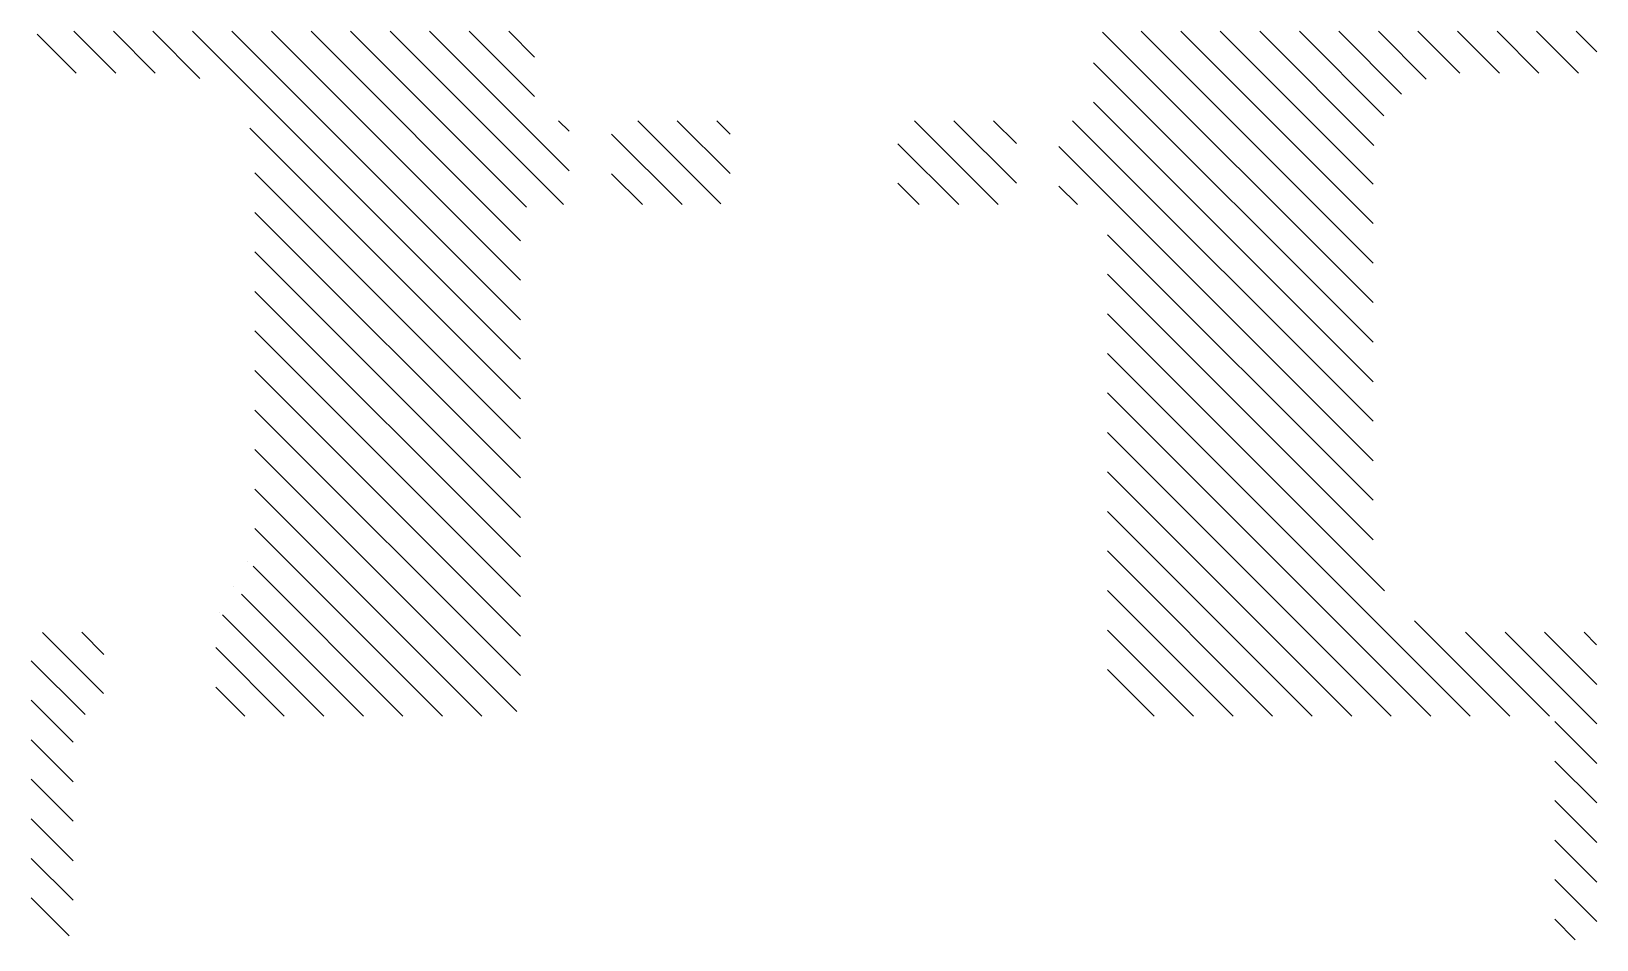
# Model space of a CAD drawing. Extents: x 1.03 to 8.03, y 1.61 to 5.67.
import ezdxf

# ---------------------------------------------------------------- set-up
doc = ezdxf.new("R2010")
doc.units = 0
doc.header["$MEASUREMENT"] = 0
doc.layers.add('AMV_3_HATCH', color=7, linetype='CONTINUOUS')

msp = doc.modelspace()

# ---------------------------------------------------------------- hatches: boundary and pattern name
at = {"layer": 'AMV_3_HATCH', "extrusion": (0, 0, -1)}
h = msp.add_hatch(dxfattribs=at)
h.set_pattern_fill('ANSI31', color=256, style=0)
edge = h.paths.add_edge_path(flags=0)
edge.add_ellipse((-1.6571, 5.1094), major_axis=(0, 0.375), ratio=1, start_angle=360, end_angle=450, ccw=False)
edge.add_line((-1.6571, 5.4844), (-1.0946, 5.4844))
edge.add_arc((-1.0946, 5.5469), 0.0625, 270, 360)
edge.add_line((-1.0321, 5.5469), (-1.0321, 5.6094))
edge.add_arc((-1.0946, 5.6094), 0.0625, 0, 90)
edge.add_line((-1.0946, 5.6719), (-3.2196, 5.6719))
edge.add_arc((-3.2196, 5.6094), 0.0625, 90, 180)
edge.add_line((-3.2821, 5.6094), (-3.2821, 5.2719))
edge.add_line((-3.2821, 5.2719), (-3.4371, 5.2719))
edge.add_line((-3.4371, 5.2719), (-3.4371, 4.8969))
edge.add_line((-3.4371, 4.8969), (-3.2821, 4.8969))
edge.add_ellipse((-3.2821, 4.8344), major_axis=(0, 0.0625), ratio=1, start_angle=270, end_angle=360, ccw=False)
edge.add_line((-3.2196, 4.8344), (-3.2196, 2.6719))
edge.add_arc((-3.1571, 2.6719), 0.0625, 180, 270)
edge.add_line((-3.1571, 2.6094), (-1.9821, 2.6094))
edge.add_arc((-1.9821, 2.7344), 0.125, 270, 360)
edge.add_line((-1.8571, 2.7344), (-1.8571, 3.0422))
edge.add_ellipse((-1.6571, 3.3594), major_axis=(0, 0.375), ratio=1, start_angle=90, end_angle=147.76905, ccw=False)
edge.add_line((-2.0321, 3.3594), (-2.0321, 5.1094))
h = msp.add_hatch(dxfattribs=at)
h.set_pattern_fill('ANSI31', color=256, style=0)
edge = h.paths.add_edge_path(flags=0)
edge.add_arc((-7.9071, 1.6719), 0.0625, 270, 360)
edge.add_line((-7.8446, 1.6719), (-7.8446, 2.6094))
edge.add_line((-7.8446, 2.6094), (-5.9071, 2.6094))
edge.add_arc((-5.9071, 2.6719), 0.0625, 270, 360)
edge.add_line((-5.8446, 2.6719), (-5.8446, 4.8344))
edge.add_ellipse((-5.7821, 4.8344), major_axis=(0, 0.0625), ratio=1, start_angle=360, end_angle=450, ccw=False)
edge.add_line((-5.7821, 4.8969), (-5.6271, 4.8969))
edge.add_line((-5.6271, 4.8969), (-5.6271, 5.2719))
edge.add_line((-5.6271, 5.2719), (-5.7821, 5.2719))
edge.add_line((-5.7821, 5.2719), (-5.7821, 5.6094))
edge.add_arc((-5.8446, 5.6094), 0.0625, 0, 90)
edge.add_line((-5.8446, 5.6719), (-7.9696, 5.6719))
edge.add_arc((-7.9696, 5.6094), 0.0625, 90, 180)
edge.add_line((-8.0321, 5.6094), (-8.0321, 5.5469))
edge.add_arc((-7.9696, 5.5469), 0.0625, 180, 270)
edge.add_line((-7.9696, 5.4844), (-7.4071, 5.4844))
edge.add_ellipse((-7.4071, 5.1094), major_axis=(0, 0.375), ratio=1, start_angle=270, end_angle=360, ccw=False)
edge.add_line((-7.0321, 5.1094), (-7.0321, 3.3594))
edge.add_ellipse((-7.4071, 3.3594), major_axis=(0, 0.375), ratio=1, start_angle=180, end_angle=270, ccw=False)
edge.add_line((-7.4071, 2.9844), (-7.9696, 2.9844))
edge.add_arc((-7.9696, 2.9219), 0.0625, 90, 180)
edge.add_line((-8.0321, 2.9219), (-8.0321, 1.6719))
edge.add_arc((-7.9696, 1.6719), 0.0625, 180, 270)
edge.add_line((-7.9696, 1.6094), (-7.9071, 1.6094))
h = msp.add_hatch(dxfattribs=at)
h.set_pattern_fill('ANSI31', color=256, style=0)
edge = h.paths.add_edge_path(flags=0)
edge.add_arc((-4.0946, 4.9594), 0.0625, 180, 270)
edge.add_line((-4.0946, 4.8969), (-3.6271, 4.8969))
edge.add_line((-3.6271, 4.8969), (-3.6271, 5.2719))
edge.add_line((-3.6271, 5.2719), (-4.1571, 5.2719))
edge.add_line((-4.1571, 5.2719), (-4.1571, 4.9594))
h = msp.add_hatch(dxfattribs=at)
h.set_pattern_fill('ANSI31', color=256, style=0)
edge = h.paths.add_edge_path(flags=0)
edge.add_arc((-4.9696, 4.9594), 0.0625, 270, 360)
edge.add_line((-4.9071, 4.9594), (-4.9071, 5.2719))
edge.add_line((-4.9071, 5.2719), (-5.4371, 5.2719))
edge.add_line((-5.4371, 5.2719), (-5.4371, 4.8969))
edge.add_line((-5.4371, 4.8969), (-4.9696, 4.8969))
h = msp.add_hatch(dxfattribs=at)
h.set_pattern_fill('ANSI31', color=256, style=0)
edge = h.paths.add_edge_path(flags=0)
edge.add_arc((-1.1571, 1.6719), 0.0625, 180, 270)
edge.add_line((-1.1571, 1.6094), (-1.0946, 1.6094))
edge.add_arc((-1.0946, 1.6719), 0.0625, 270, 360)
edge.add_line((-1.0321, 1.6719), (-1.0321, 2.9219))
edge.add_arc((-1.0946, 2.9219), 0.0625, 0, 90)
edge.add_line((-1.0946, 2.9844), (-1.3571, 2.9844))
edge.add_line((-1.3571, 2.9844), (-1.3571, 2.7344))
edge.add_arc((-1.2321, 2.7344), 0.125, 180, 270)
edge.add_line((-1.2321, 2.6094), (-1.2196, 2.6094))
edge.add_line((-1.2196, 2.6094), (-1.2196, 1.6719))

doc.saveas('drawing.dxf')
